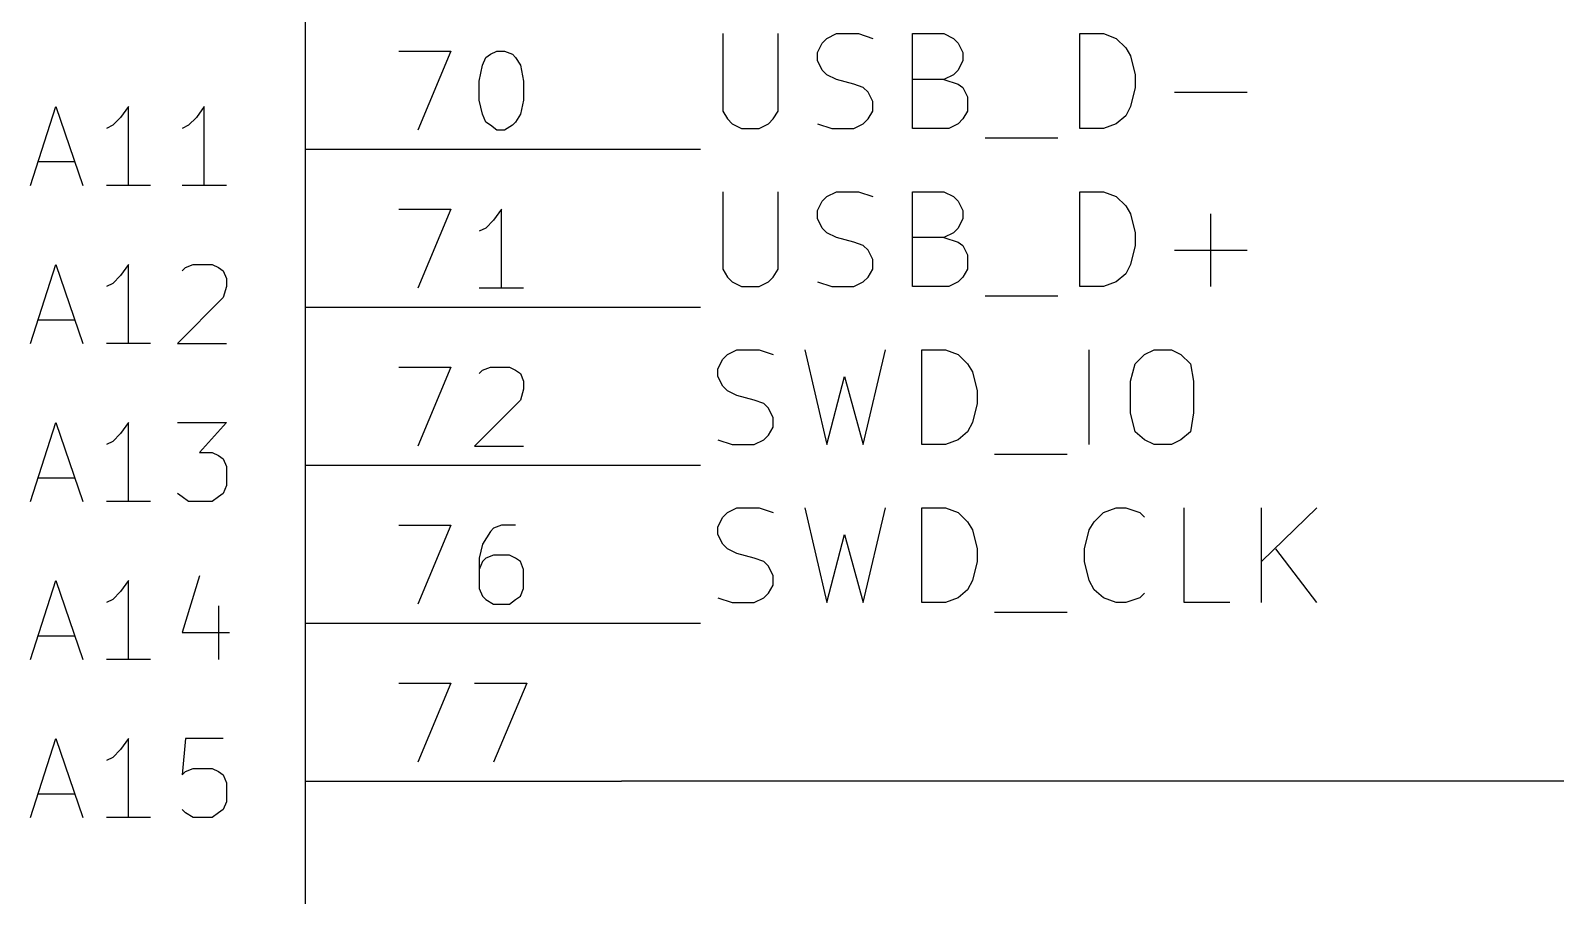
# Model space of a CAD drawing. Extents: x 12 to 829, y -582 to -12.
# Drawn here: x 354.99 to 379.5, y -78.04 to -64.13 of the extents above; entities that cross this region are included whole.
import ezdxf

# ---------------------------------------------------------------- set-up
doc = ezdxf.new("R2010")
doc.units = 0
doc.header["$MEASUREMENT"] = 0
doc.layers.add('BLACK', color=7, linetype='CONTINUOUS')

msp = doc.modelspace()

# ---------------------------------------------------------------- linework, layer by layer
at = {"layer": 'Black'}
for p, q in [((359.41, -176.53), (359.41, -35.56)), ((366.116, -64.1858), (366.116, -65.4304)), ((367.005, -65.4304), (367.005, -64.1858)), ((367.792, -64.262), (367.944, -64.1858)), ((367.944, -64.1858), (368.3, -64.1858)), ((368.3, -64.1858), (368.529, -64.262)), ((369.164, -65.7098), (369.164, -64.1858)), ((369.164, -64.1858), (369.672, -64.1858)), ((369.672, -64.1858), (369.824, -64.262)), ((371.856, -65.7098), (371.856, -64.1858)), ((371.856, -64.1858), (372.237, -64.1858)), ((372.237, -64.1858), (372.44, -64.262)), ((360.909, -64.4652), (361.747, -64.4652)), ((361.747, -64.4652), (361.213, -65.7352)), ((362.382, -64.516), (362.483, -64.4652)), ((362.483, -64.4652), (362.61, -64.4652)), ((362.61, -64.4652), (362.737, -64.516)), ((367.64, -64.4906), (367.716, -64.3382)), ((367.716, -64.3382), (367.792, -64.262)), ((369.824, -64.262), (369.9, -64.3382)), ((369.9, -64.3382), (369.976, -64.4906)), ((372.44, -64.262), (372.593, -64.4144)), ((372.593, -64.4144), (372.669, -64.5414)), ((362.204, -64.9478), (362.255, -64.6938)), ((362.255, -64.6938), (362.306, -64.5668)), ((362.306, -64.5668), (362.382, -64.516)), ((362.737, -64.516), (362.788, -64.5668)), ((362.788, -64.5668), (362.864, -64.6938)), ((362.864, -64.6938), (362.915, -64.9478)), ((367.64, -64.6176), (367.64, -64.4906)), ((367.716, -64.77), (367.64, -64.6176)), ((369.976, -64.6176), (369.9, -64.77)), ((369.976, -64.4906), (369.976, -64.6176)), ((372.669, -64.5414), (372.745, -64.8462)), ((362.204, -65.2526), (362.204, -64.9478)), ((362.915, -64.9478), (362.915, -65.2526)), ((367.792, -64.8462), (367.716, -64.77)), ((367.944, -64.9224), (367.792, -64.8462)), ((368.224, -64.9986), (367.944, -64.9224)), ((369.672, -64.9224), (369.164, -64.9224)), ((369.824, -64.8462), (369.672, -64.9224)), ((369.672, -64.9224), (369.9, -64.9986)), ((369.9, -64.77), (369.824, -64.8462)), ((372.745, -64.8462), (372.745, -65.0494)), ((368.376, -65.0494), (368.224, -64.9986)), ((368.452, -65.1256), (368.376, -65.0494)), ((368.529, -65.278), (368.452, -65.1256)), ((369.9, -64.9986), (369.976, -65.0494)), ((369.976, -65.0494), (370.053, -65.2018)), ((372.745, -65.0494), (372.669, -65.3542)), ((373.38, -65.1256), (374.548, -65.1256)), ((354.99, -66.6242), (355.397, -65.3542)), ((355.397, -65.3542), (355.829, -66.6242)), ((356.565, -65.3542), (356.438, -65.532)), ((356.565, -66.6242), (356.565, -65.3542)), ((357.784, -65.3542), (357.657, -65.532)), ((357.784, -66.6242), (357.784, -65.3542)), ((362.255, -65.4812), (362.204, -65.2526)), ((362.915, -65.2526), (362.864, -65.4812)), ((366.116, -65.4304), (366.192, -65.5574)), ((366.928, -65.5574), (367.005, -65.4304)), ((368.452, -65.5574), (368.529, -65.4304)), ((368.529, -65.4304), (368.529, -65.278)), ((370.053, -65.4304), (369.976, -65.5574)), ((370.053, -65.2018), (370.053, -65.4304)), ((372.669, -65.3542), (372.593, -65.5066)), ((356.311, -65.659), (356.21, -65.7098)), ((356.438, -65.532), (356.311, -65.659)), ((357.53, -65.659), (357.429, -65.7098)), ((357.657, -65.532), (357.53, -65.659)), ((362.306, -65.6082), (362.255, -65.4812)), ((362.382, -65.659), (362.306, -65.6082)), ((362.483, -65.7352), (362.382, -65.659)), ((362.737, -65.659), (362.61, -65.7352)), ((362.788, -65.6082), (362.737, -65.659)), ((362.864, -65.4812), (362.788, -65.6082)), ((366.192, -65.5574), (366.268, -65.6336)), ((366.268, -65.6336), (366.42, -65.7098)), ((366.7, -65.7098), (366.852, -65.6336)), ((366.852, -65.6336), (366.928, -65.5574)), ((367.64, -65.6336), (367.868, -65.7098)), ((368.224, -65.7098), (368.376, -65.6336)), ((368.376, -65.6336), (368.452, -65.5574)), ((369.9, -65.6336), (369.748, -65.7098)), ((369.976, -65.5574), (369.9, -65.6336)), ((372.44, -65.6336), (372.237, -65.7098)), ((372.593, -65.5066), (372.44, -65.6336)), ((362.61, -65.7352), (362.483, -65.7352)), ((366.42, -65.7098), (366.7, -65.7098)), ((367.868, -65.7098), (368.224, -65.7098)), ((369.748, -65.7098), (369.164, -65.7098)), ((370.332, -65.8622), (371.5, -65.8622)), ((372.237, -65.7098), (371.856, -65.7098)), ((359.41, -66.04), (364.49, -66.04)), ((364.49, -66.04), (365.76, -66.04)), ((355.117, -66.2432), (355.702, -66.2432)), ((356.921, -66.6242), (356.21, -66.6242)), ((358.14, -66.6242), (357.429, -66.6242)), ((366.116, -66.7258), (366.116, -67.9704)), ((367.005, -67.9704), (367.005, -66.7258)), ((367.64, -67.0306), (367.716, -66.8782)), ((367.716, -66.8782), (367.792, -66.802)), ((367.792, -66.802), (367.944, -66.7258)), ((367.944, -66.7258), (368.3, -66.7258)), ((368.3, -66.7258), (368.529, -66.802)), ((369.164, -68.2498), (369.164, -66.7258)), ((369.164, -66.7258), (369.672, -66.7258)), ((369.672, -66.7258), (369.824, -66.802)), ((369.824, -66.802), (369.9, -66.8782)), ((369.9, -66.8782), (369.976, -67.0306)), ((371.856, -68.2498), (371.856, -66.7258)), ((371.856, -66.7258), (372.237, -66.7258)), ((372.237, -66.7258), (372.44, -66.802)), ((372.44, -66.802), (372.593, -66.9544)), ((360.909, -67.0052), (361.747, -67.0052)), ((361.747, -67.0052), (361.213, -68.2752)), ((362.56, -67.0052), (362.433, -67.183)), ((362.56, -68.2752), (362.56, -67.0052)), ((367.64, -67.1576), (367.64, -67.0306)), ((367.716, -67.31), (367.64, -67.1576)), ((369.976, -67.1576), (369.9, -67.31)), ((369.976, -67.0306), (369.976, -67.1576)), ((372.593, -66.9544), (372.669, -67.0814)), ((372.669, -67.0814), (372.745, -67.3862)), ((373.964, -68.2498), (373.964, -67.0814)), ((362.306, -67.31), (362.204, -67.3608)), ((362.433, -67.183), (362.306, -67.31)), ((367.792, -67.3862), (367.716, -67.31)), ((367.944, -67.4624), (367.792, -67.3862)), ((369.824, -67.3862), (369.672, -67.4624)), ((369.9, -67.31), (369.824, -67.3862)), ((372.745, -67.3862), (372.745, -67.5894)), ((368.224, -67.5386), (367.944, -67.4624)), ((368.376, -67.5894), (368.224, -67.5386)), ((368.452, -67.6656), (368.376, -67.5894)), ((369.672, -67.4624), (369.164, -67.4624)), ((369.672, -67.4624), (369.9, -67.5386)), ((369.9, -67.5386), (369.976, -67.5894)), ((369.976, -67.5894), (370.053, -67.7418)), ((372.745, -67.5894), (372.669, -67.8942)), ((354.99, -69.1642), (355.397, -67.8942)), ((355.397, -67.8942), (355.829, -69.1642)), ((356.565, -67.8942), (356.438, -68.072)), ((356.565, -69.1642), (356.565, -67.8942)), ((357.48, -67.945), (357.607, -67.8942)), ((357.607, -67.8942), (357.911, -67.8942)), ((357.911, -67.8942), (358.013, -67.945)), ((368.529, -67.818), (368.452, -67.6656)), ((368.529, -67.9704), (368.529, -67.818)), ((370.053, -67.7418), (370.053, -67.9704)), ((372.669, -67.8942), (372.593, -68.0466)), ((373.38, -67.6656), (374.548, -67.6656)), ((356.438, -68.072), (356.311, -68.199)), ((357.429, -67.9958), (357.48, -67.945)), ((358.013, -67.945), (358.089, -67.9958)), ((358.089, -67.9958), (358.14, -68.1228)), ((358.14, -68.1228), (358.14, -68.2498)), ((366.116, -67.9704), (366.192, -68.0974)), ((366.192, -68.0974), (366.268, -68.1736)), ((366.852, -68.1736), (366.928, -68.0974)), ((366.928, -68.0974), (367.005, -67.9704)), ((368.376, -68.1736), (368.452, -68.0974)), ((368.452, -68.0974), (368.529, -67.9704)), ((369.976, -68.0974), (369.9, -68.1736)), ((370.053, -67.9704), (369.976, -68.0974)), ((372.593, -68.0466), (372.44, -68.1736)), ((356.311, -68.199), (356.21, -68.2498)), ((358.14, -68.2498), (358.089, -68.4276)), ((362.915, -68.2752), (362.204, -68.2752)), ((366.268, -68.1736), (366.42, -68.2498)), ((366.42, -68.2498), (366.7, -68.2498)), ((366.7, -68.2498), (366.852, -68.1736)), ((367.64, -68.1736), (367.868, -68.2498)), ((367.868, -68.2498), (368.224, -68.2498)), ((368.224, -68.2498), (368.376, -68.1736)), ((369.748, -68.2498), (369.164, -68.2498)), ((369.9, -68.1736), (369.748, -68.2498)), ((372.237, -68.2498), (371.856, -68.2498)), ((372.44, -68.1736), (372.237, -68.2498)), ((358.089, -68.4276), (357.353, -69.1642)), ((359.41, -68.58), (364.49, -68.58)), ((364.49, -68.58), (365.76, -68.58)), ((370.332, -68.4022), (371.5, -68.4022)), ((355.117, -68.7832), (355.702, -68.7832)), ((356.921, -69.1642), (356.21, -69.1642)), ((357.353, -69.1642), (358.14, -69.1642)), ((366.116, -69.4182), (366.192, -69.342)), ((366.192, -69.342), (366.344, -69.2658)), ((366.344, -69.2658), (366.7, -69.2658)), ((366.7, -69.2658), (366.928, -69.342)), ((367.436, -69.2658), (367.792, -70.7898)), ((368.376, -70.7898), (368.732, -69.2658)), ((369.316, -70.7898), (369.316, -69.2658)), ((369.316, -69.2658), (369.697, -69.2658)), ((369.697, -69.2658), (369.9, -69.342)), ((369.9, -69.342), (370.053, -69.4944)), ((372.008, -70.7898), (372.008, -69.2658)), ((372.745, -69.4944), (372.897, -69.342)), ((372.897, -69.342), (373.05, -69.2658)), ((373.05, -69.2658), (373.329, -69.2658)), ((373.329, -69.2658), (373.482, -69.342)), ((373.482, -69.342), (373.634, -69.4944)), ((360.909, -69.5452), (361.747, -69.5452)), ((361.747, -69.5452), (361.213, -70.8152)), ((362.204, -69.6468), (362.255, -69.596)), ((362.255, -69.596), (362.382, -69.5452)), ((362.382, -69.5452), (362.687, -69.5452)), ((362.687, -69.5452), (362.788, -69.596)), ((362.788, -69.596), (362.864, -69.6468)), ((366.039, -69.5706), (366.116, -69.4182)), ((366.039, -69.6976), (366.039, -69.5706)), ((370.053, -69.4944), (370.129, -69.6214)), ((372.669, -69.7738), (372.745, -69.4944)), ((373.634, -69.4944), (373.685, -69.7738)), ((362.864, -69.6468), (362.915, -69.7738)), ((362.915, -69.7738), (362.915, -69.9008)), ((366.116, -69.85), (366.039, -69.6976)), ((366.192, -69.9262), (366.116, -69.85)), ((367.792, -70.7898), (368.071, -69.6976)), ((368.071, -69.6976), (368.376, -70.7898)), ((370.129, -69.6214), (370.205, -69.9262)), ((372.669, -70.2818), (372.669, -69.7738)), ((373.685, -69.7738), (373.685, -70.2818)), ((362.864, -70.0786), (362.128, -70.8152)), ((362.915, -69.9008), (362.864, -70.0786)), ((366.344, -70.0024), (366.192, -69.9262)), ((366.624, -70.0786), (366.344, -70.0024)), ((366.776, -70.1294), (366.624, -70.0786)), ((370.205, -69.9262), (370.205, -70.1294)), ((366.852, -70.2056), (366.776, -70.1294)), ((366.928, -70.358), (366.852, -70.2056)), ((370.205, -70.1294), (370.129, -70.4342)), ((372.745, -70.5866), (372.669, -70.2818)), ((373.685, -70.2818), (373.634, -70.5866)), ((354.99, -71.7042), (355.397, -70.4342)), ((355.397, -70.4342), (355.829, -71.7042)), ((356.565, -70.4342), (356.438, -70.612)), ((356.565, -71.7042), (356.565, -70.4342)), ((357.353, -70.4342), (358.14, -70.4342)), ((358.14, -70.4342), (357.708, -70.9168)), ((366.852, -70.6374), (366.928, -70.5104)), ((366.928, -70.5104), (366.928, -70.358)), ((370.053, -70.5866), (369.9, -70.7136)), ((370.129, -70.4342), (370.053, -70.5866)), ((372.897, -70.7136), (372.745, -70.5866)), ((373.634, -70.5866), (373.482, -70.7136)), ((356.311, -70.739), (356.21, -70.7898)), ((356.438, -70.612), (356.311, -70.739)), ((362.128, -70.8152), (362.915, -70.8152)), ((366.039, -70.7136), (366.268, -70.7898)), ((366.268, -70.7898), (366.624, -70.7898)), ((366.624, -70.7898), (366.776, -70.7136)), ((366.776, -70.7136), (366.852, -70.6374)), ((369.697, -70.7898), (369.316, -70.7898)), ((369.9, -70.7136), (369.697, -70.7898)), ((373.05, -70.7898), (372.897, -70.7136)), ((373.329, -70.7898), (373.05, -70.7898)), ((373.482, -70.7136), (373.329, -70.7898)), ((357.708, -70.9168), (357.911, -70.9168)), ((357.911, -70.9168), (358.013, -70.9676)), ((358.013, -70.9676), (358.089, -71.0184)), ((358.089, -71.0184), (358.14, -71.1454)), ((370.484, -70.9422), (371.653, -70.9422)), ((355.117, -71.3232), (355.702, -71.3232)), ((358.14, -71.1454), (358.14, -71.4502)), ((359.41, -71.12), (364.49, -71.12)), ((364.49, -71.12), (365.76, -71.12)), ((358.14, -71.4502), (358.089, -71.5772)), ((356.921, -71.7042), (356.21, -71.7042)), ((357.429, -71.628), (357.353, -71.5772)), ((357.53, -71.7042), (357.429, -71.628)), ((357.911, -71.7042), (357.53, -71.7042)), ((358.013, -71.628), (357.911, -71.7042)), ((358.089, -71.5772), (358.013, -71.628)), ((366.192, -71.882), (366.344, -71.8058)), ((366.344, -71.8058), (366.7, -71.8058)), ((366.7, -71.8058), (366.928, -71.882)), ((367.436, -71.8058), (367.792, -73.3298)), ((368.376, -73.3298), (368.732, -71.8058)), ((369.316, -73.3298), (369.316, -71.8058)), ((369.316, -71.8058), (369.697, -71.8058)), ((369.697, -71.8058), (369.9, -71.882)), ((372.237, -71.882), (372.44, -71.8058)), ((372.44, -71.8058), (372.593, -71.8058)), ((372.593, -71.8058), (372.821, -71.882)), ((373.532, -73.3298), (373.532, -71.8058)), ((374.777, -73.3298), (374.777, -71.8058)), ((375.666, -71.8058), (374.777, -72.6694)), ((366.039, -72.1106), (366.116, -71.9582)), ((366.116, -71.9582), (366.192, -71.882)), ((369.9, -71.882), (370.053, -72.0344)), ((370.053, -72.0344), (370.129, -72.1614)), ((372.008, -72.1614), (372.085, -72.0344)), ((372.085, -72.0344), (372.237, -71.882)), ((372.821, -71.882), (372.897, -71.9582)), ((360.909, -72.0852), (361.747, -72.0852)), ((361.747, -72.0852), (361.213, -73.3552)), ((362.382, -72.1868), (362.255, -72.39)), ((362.433, -72.136), (362.382, -72.1868)), ((362.56, -72.0852), (362.433, -72.136)), ((362.788, -72.0852), (362.56, -72.0852)), ((366.039, -72.2376), (366.039, -72.1106)), ((366.116, -72.39), (366.039, -72.2376)), ((367.792, -73.3298), (368.071, -72.2376)), ((368.071, -72.2376), (368.376, -73.3298)), ((370.129, -72.1614), (370.205, -72.4662)), ((371.932, -72.4662), (372.008, -72.1614)), ((362.255, -72.39), (362.204, -72.6186)), ((366.192, -72.4662), (366.116, -72.39)), ((366.344, -72.5424), (366.192, -72.4662)), ((366.624, -72.6186), (366.344, -72.5424)), ((370.205, -72.4662), (370.205, -72.6694)), ((371.932, -72.6694), (371.932, -72.4662)), ((375.666, -73.3298), (375.006, -72.4662)), ((362.204, -72.6186), (362.204, -73.1012)), ((362.255, -72.6694), (362.204, -72.7964)), ((362.306, -72.6186), (362.255, -72.6694)), ((362.433, -72.5678), (362.306, -72.6186)), ((362.687, -72.5678), (362.433, -72.5678)), ((362.788, -72.6186), (362.687, -72.5678)), ((362.864, -72.6694), (362.788, -72.6186)), ((362.915, -72.7964), (362.864, -72.6694)), ((362.915, -73.1012), (362.915, -72.7964)), ((366.776, -72.6694), (366.624, -72.6186)), ((366.852, -72.7456), (366.776, -72.6694)), ((366.928, -72.898), (366.852, -72.7456)), ((370.205, -72.6694), (370.129, -72.9742)), ((372.008, -72.9742), (371.932, -72.6694)), ((354.99, -74.2442), (355.397, -72.9742)), ((355.397, -72.9742), (355.829, -74.2442)), ((356.565, -72.9742), (356.438, -73.152)), ((356.565, -74.2442), (356.565, -72.9742)), ((357.708, -72.898), (357.429, -73.8124)), ((366.928, -73.0504), (366.928, -72.898)), ((370.129, -72.9742), (370.053, -73.1266)), ((372.085, -73.1266), (372.008, -72.9742)), ((356.311, -73.279), (356.21, -73.3298)), ((356.438, -73.152), (356.311, -73.279)), ((362.204, -73.1012), (362.255, -73.2282)), ((362.255, -73.2282), (362.306, -73.279)), ((362.306, -73.279), (362.433, -73.3552)), ((362.687, -73.3552), (362.788, -73.279)), ((362.788, -73.279), (362.864, -73.2282)), ((362.864, -73.2282), (362.915, -73.1012)), ((366.039, -73.2536), (366.268, -73.3298)), ((366.624, -73.3298), (366.776, -73.2536)), ((366.776, -73.2536), (366.852, -73.1774)), ((366.852, -73.1774), (366.928, -73.0504)), ((369.9, -73.2536), (369.697, -73.3298)), ((370.053, -73.1266), (369.9, -73.2536)), ((372.237, -73.2536), (372.085, -73.1266)), ((372.44, -73.3298), (372.237, -73.2536)), ((372.821, -73.2536), (372.593, -73.3298)), ((372.897, -73.1774), (372.821, -73.2536)), ((358.013, -73.3806), (358.013, -74.2442)), ((362.433, -73.3552), (362.687, -73.3552)), ((366.268, -73.3298), (366.624, -73.3298)), ((369.697, -73.3298), (369.316, -73.3298)), ((370.484, -73.4822), (371.653, -73.4822)), ((372.593, -73.3298), (372.44, -73.3298)), ((374.269, -73.3298), (373.532, -73.3298)), ((359.41, -73.66), (364.49, -73.66)), ((364.49, -73.66), (365.76, -73.66)), ((355.117, -73.8632), (355.702, -73.8632)), ((357.429, -73.8124), (358.191, -73.8124)), ((356.921, -74.2442), (356.21, -74.2442)), ((360.909, -74.6252), (361.747, -74.6252)), ((361.747, -74.6252), (361.213, -75.8952)), ((362.128, -74.6252), (362.966, -74.6252)), ((362.966, -74.6252), (362.433, -75.8952)), ((354.99, -76.7842), (355.397, -75.5142)), ((355.397, -75.5142), (355.829, -76.7842)), ((356.438, -75.692), (356.311, -75.819)), ((356.565, -75.5142), (356.438, -75.692)), ((356.565, -76.7842), (356.565, -75.5142)), ((357.48, -75.5142), (357.429, -76.0984)), ((358.089, -75.5142), (357.48, -75.5142)), ((356.311, -75.819), (356.21, -75.8698)), ((357.429, -76.0984), (357.48, -76.0476)), ((357.48, -76.0476), (357.607, -75.9968)), ((357.607, -75.9968), (357.911, -75.9968)), ((357.911, -75.9968), (358.013, -76.0476)), ((358.013, -76.0476), (358.089, -76.0984)), ((358.089, -76.0984), (358.14, -76.2254)), ((358.14, -76.2254), (358.14, -76.5302)), ((359.41, -76.2), (364.49, -76.2)), ((387.35, -76.2), (364.49, -76.2)), ((355.117, -76.4032), (355.702, -76.4032)), ((357.48, -76.708), (357.429, -76.6572)), ((357.607, -76.7842), (357.48, -76.708)), ((358.013, -76.708), (357.911, -76.7842)), ((358.089, -76.6572), (358.013, -76.708)), ((358.14, -76.5302), (358.089, -76.6572)), ((356.921, -76.7842), (356.21, -76.7842)), ((357.911, -76.7842), (357.607, -76.7842))]:
    msp.add_line(p, q, dxfattribs=at)

doc.saveas('drawing.dxf')
